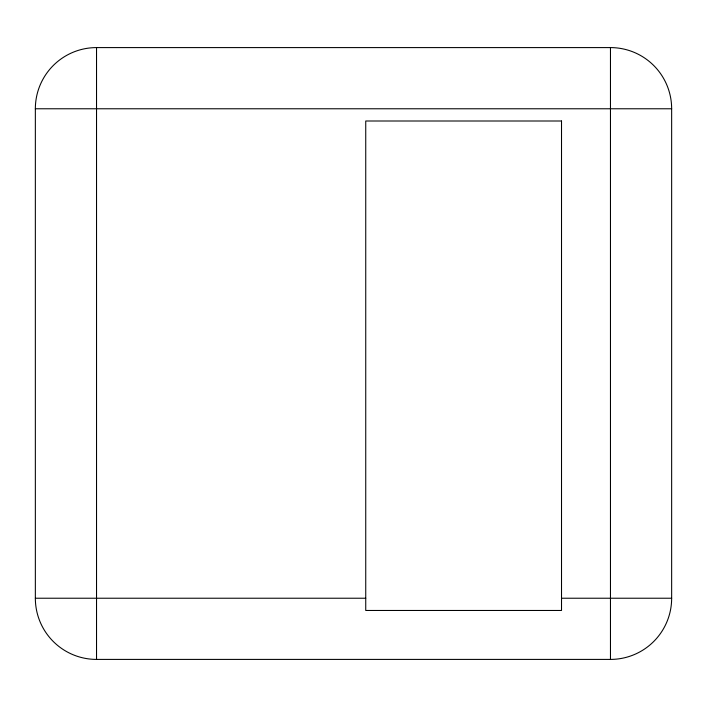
<?xml version="1.0" encoding="UTF-8"?>
<svg xmlns="http://www.w3.org/2000/svg" width="707" height="707" viewBox="0 0 707 707"><rect width="100%" height="100%" fill="white"/><g stroke="black" fill="none" stroke-linecap="round" stroke-linejoin="round"><path stroke-width="1.06" d="M96.532 47.59L610.468 47.59A61.182 61.182 0 0 1 671.65 108.772L671.65 598.228A61.182 61.182 0 0 1 610.468 659.41L96.532 659.41A61.182 61.182 0 0 1 35.35 598.228L35.35 108.772A61.182 61.182 0 0 1 96.532 47.59L96.532 659.41M35.35 108.772L671.65 108.772M35.35 598.228L365.74 598.228M561.517 598.228L671.65 598.228M610.468 47.59L610.468 659.41M561.517 121.003L365.74 121.003L365.74 610.468L561.517 610.468L561.517 121.003"/></g></svg>
